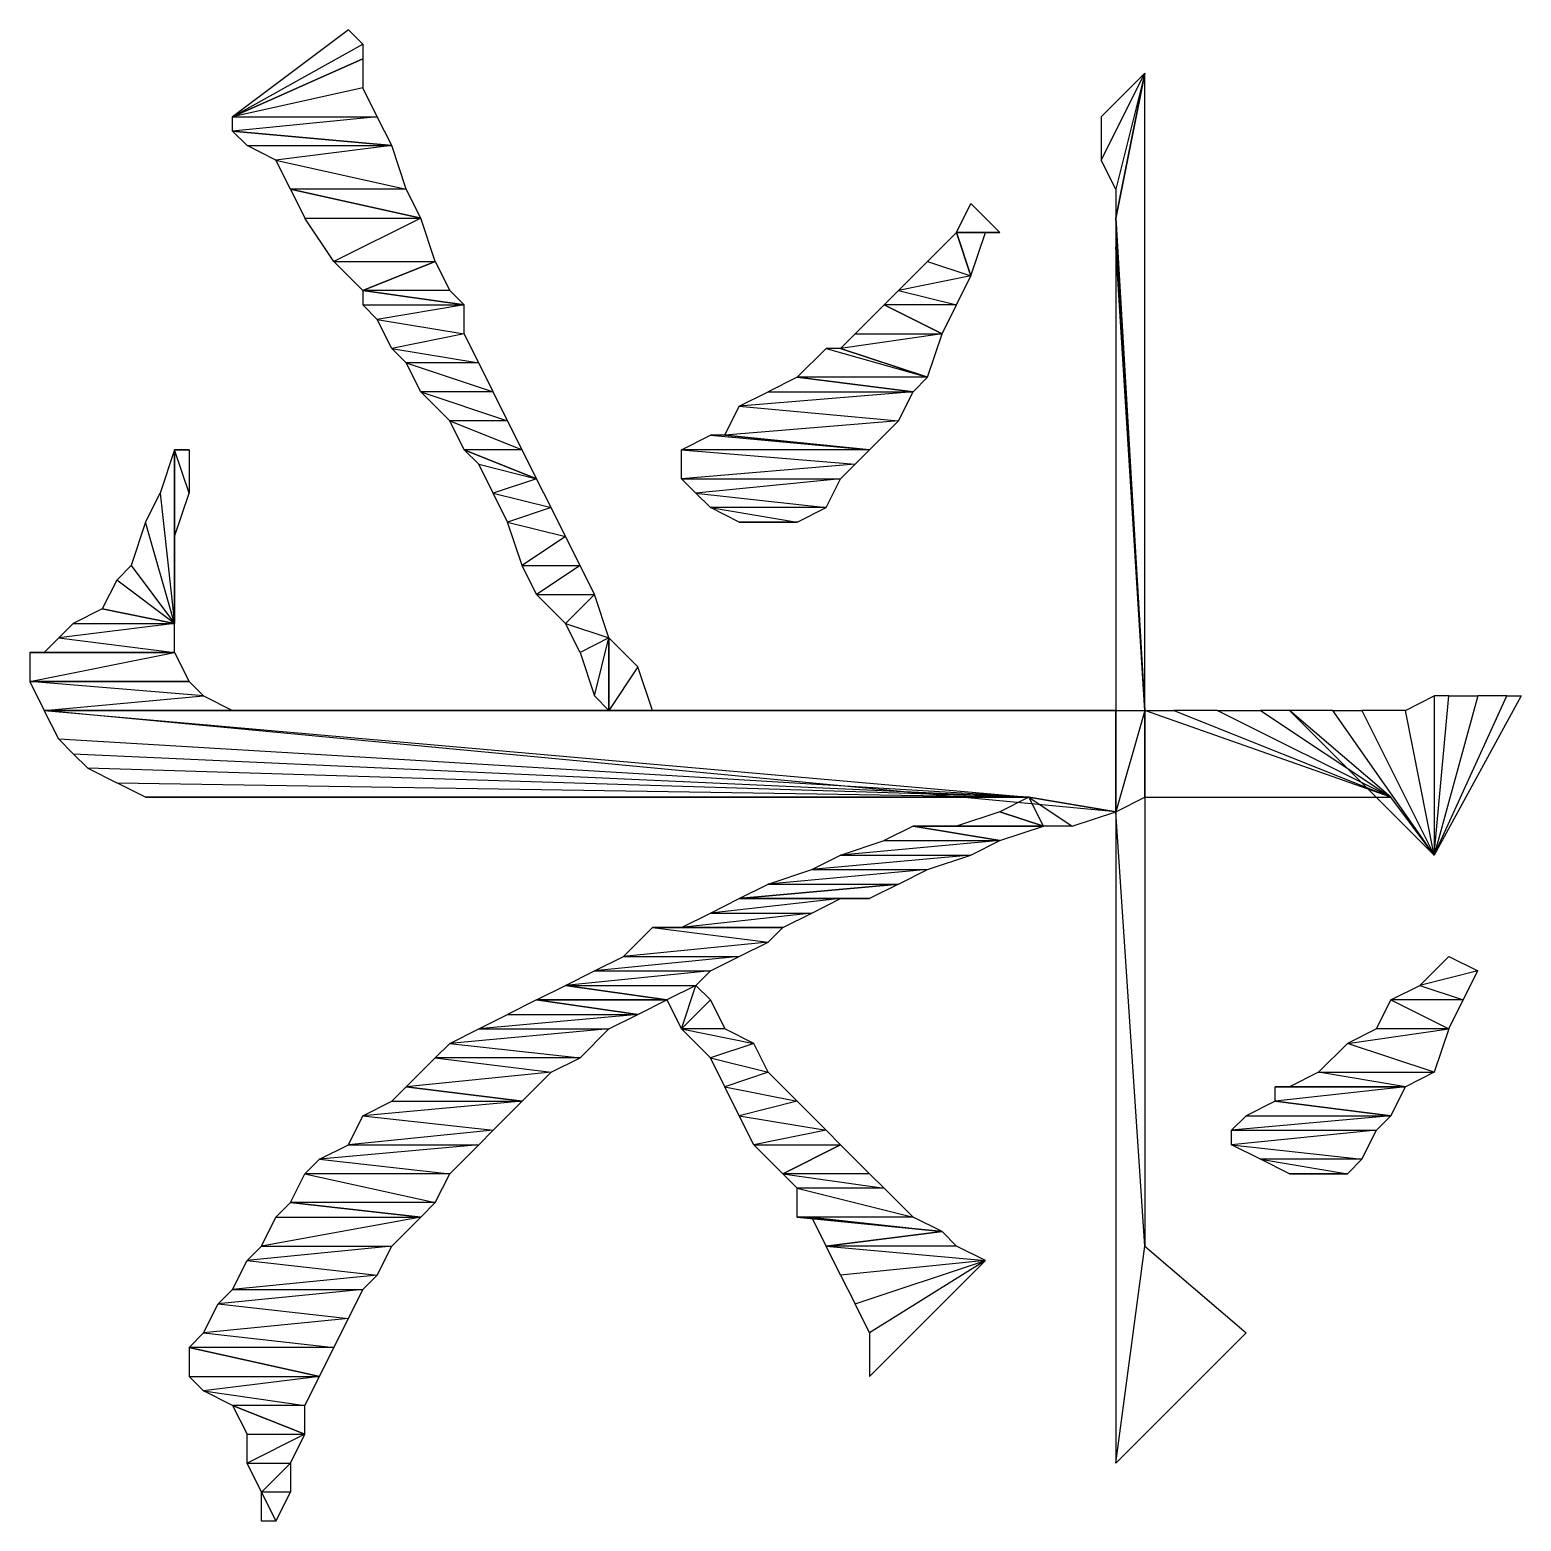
# Model space of a CAD drawing. Extents: x 0 to 7.8, y 0 to 11.
# Drawn here: x 2.0875 to 2.345, y 9.6775 to 9.935 of the extents above; entities that cross this region are included whole.
import ezdxf

# ---------------------------------------------------------------- set-up
doc = ezdxf.new("R2010")
doc.units = 0
doc.header["$MEASUREMENT"] = 0
doc.linetypes.add('AUSGEZOGEN', pattern=[0])
doc.layers.get('0').update_dxf_attribs({"linetype": 'AUSGEZOGEN'})

msp = doc.modelspace()

# ---------------------------------------------------------------- linework, layer by layer
for points in [[(2.1225, 9.92), (2.145, 9.9325), (2.145, 9.9325), (2.1425, 9.935), (2.1225, 9.92), (2.1225, 9.92)], [(2.145, 9.93), (2.1225, 9.92), (2.1225, 9.92), (2.145, 9.9325), (2.145, 9.93)], [(2.145, 9.93), (2.145, 9.925), (2.145, 9.925), (2.1225, 9.92), (2.145, 9.93)], [(2.2725, 9.92), (2.2725, 9.9125), (2.2725, 9.9125), (2.28, 9.9275), (2.2725, 9.92)], [(2.2725, 9.9125), (2.28, 9.9275), (2.28, 9.9275), (2.275, 9.9075), (2.2725, 9.9125)], [(2.28, 9.9275), (2.275, 9.9075), (2.275, 9.9075), (2.275, 9.9025), (2.28, 9.9275), (2.28, 9.9275)], [(2.28, 9.9275), (2.275, 9.9025), (2.275, 9.9025), (2.28, 9.8175), (2.28, 9.9275), (2.28, 9.9275)], [(2.145, 9.925), (2.1225, 9.92), (2.1225, 9.92), (2.1475, 9.92), (2.145, 9.925)], [(2.1225, 9.92), (2.1475, 9.92), (2.1475, 9.92), (2.1225, 9.9175), (2.1225, 9.92)], [(2.1475, 9.92), (2.1225, 9.9175), (2.1225, 9.9175), (2.15, 9.915), (2.1475, 9.92), (2.1475, 9.92)], [(2.1225, 9.9175), (2.125, 9.915), (2.125, 9.915), (2.15, 9.915), (2.1225, 9.9175)], [(2.125, 9.915), (2.15, 9.915), (2.15, 9.915), (2.13, 9.9125), (2.125, 9.915)], [(2.15, 9.915), (2.13, 9.9125), (2.13, 9.9125), (2.1525, 9.9075), (2.15, 9.915)], [(2.13, 9.9125), (2.1525, 9.9075), (2.1525, 9.9075), (2.1325, 9.9075), (2.13, 9.9125)], [(2.1325, 9.9075), (2.135, 9.9025), (2.135, 9.9025), (2.155, 9.9025), (2.1325, 9.9075)], [(2.1525, 9.9075), (2.1325, 9.9075), (2.1325, 9.9075), (2.155, 9.9025), (2.1525, 9.9075), (2.1525, 9.9075)], [(2.25, 9.905), (2.255, 9.9), (2.255, 9.9), (2.2475, 9.9), (2.25, 9.905), (2.25, 9.905)], [(2.135, 9.9025), (2.155, 9.9025), (2.155, 9.9025), (2.14, 9.895), (2.135, 9.9025)], [(2.155, 9.9025), (2.14, 9.895), (2.14, 9.895), (2.1575, 9.895), (2.155, 9.9025)], [(2.275, 9.9025), (2.275, 9.8975), (2.275, 9.8975), (2.28, 9.8175), (2.275, 9.9025)], [(2.2475, 9.9), (2.2425, 9.895), (2.2425, 9.895), (2.25, 9.8925), (2.2475, 9.9)], [(2.255, 9.9), (2.2525, 9.9), (2.2525, 9.9), (2.2475, 9.9), (2.255, 9.9)], [(2.2525, 9.9), (2.2475, 9.9), (2.2475, 9.9), (2.25, 9.8925), (2.2525, 9.9), (2.2525, 9.9)], [(2.275, 9.8975), (2.275, 9.8175), (2.275, 9.8175), (2.28, 9.8175), (2.275, 9.8975)], [(2.275, 9.8975), (2.28, 9.8175), (2.28, 9.8175), (2.275, 9.8975), (2.275, 9.8975), (2.275, 9.8975)], [(2.14, 9.895), (2.1575, 9.895), (2.1575, 9.895), (2.145, 9.89), (2.14, 9.895)], [(2.1575, 9.895), (2.16, 9.89), (2.16, 9.89), (2.145, 9.89), (2.1575, 9.895)], [(2.1575, 9.895), (2.145, 9.89), (2.145, 9.89), (2.1575, 9.895), (2.1575, 9.895), (2.1575, 9.895)], [(2.2425, 9.895), (2.25, 9.8925), (2.25, 9.8925), (2.2375, 9.89), (2.2425, 9.895)], [(2.25, 9.8925), (2.2375, 9.89), (2.2375, 9.89), (2.2475, 9.8875), (2.25, 9.8925)], [(2.145, 9.89), (2.145, 9.8875), (2.145, 9.8875), (2.1625, 9.8875), (2.145, 9.89)], [(2.16, 9.89), (2.145, 9.89), (2.145, 9.89), (2.1625, 9.8875), (2.16, 9.89), (2.16, 9.89)], [(2.2375, 9.89), (2.2475, 9.8875), (2.2475, 9.8875), (2.235, 9.8875), (2.2375, 9.89)], [(2.145, 9.8875), (2.1625, 9.8875), (2.1625, 9.8875), (2.1475, 9.885), (2.145, 9.8875)], [(2.1625, 9.8875), (2.1475, 9.885), (2.1475, 9.885), (2.1625, 9.8825), (2.1625, 9.8875)], [(2.235, 9.8875), (2.23, 9.8825), (2.23, 9.8825), (2.245, 9.8825), (2.235, 9.8875)], [(2.2475, 9.8875), (2.235, 9.8875), (2.235, 9.8875), (2.245, 9.8825), (2.2475, 9.8875), (2.2475, 9.8875)], [(2.1475, 9.885), (2.1625, 9.8825), (2.1625, 9.8825), (2.15, 9.88), (2.1475, 9.885)], [(2.1625, 9.8825), (2.15, 9.88), (2.15, 9.88), (2.165, 9.8775), (2.1625, 9.8825)], [(2.23, 9.8825), (2.245, 9.8825), (2.245, 9.8825), (2.2275, 9.88), (2.23, 9.8825)], [(2.245, 9.8825), (2.2275, 9.88), (2.2275, 9.88), (2.2425, 9.875), (2.245, 9.8825), (2.245, 9.8825)], [(2.15, 9.88), (2.165, 9.8775), (2.165, 9.8775), (2.1525, 9.8775), (2.15, 9.88)], [(2.225, 9.88), (2.2425, 9.875), (2.2425, 9.875), (2.22, 9.875), (2.225, 9.88)], [(2.2275, 9.88), (2.225, 9.88), (2.225, 9.88), (2.2425, 9.875), (2.2275, 9.88)], [(2.165, 9.8775), (2.1525, 9.8775), (2.1525, 9.8775), (2.1675, 9.8725), (2.165, 9.8775)], [(2.1525, 9.8775), (2.1675, 9.8725), (2.1675, 9.8725), (2.155, 9.8725), (2.1525, 9.8775)], [(2.22, 9.875), (2.215, 9.8725), (2.215, 9.8725), (2.24, 9.8725), (2.22, 9.875)], [(2.2425, 9.875), (2.22, 9.875), (2.22, 9.875), (2.24, 9.8725), (2.2425, 9.875), (2.2425, 9.875)], [(2.1675, 9.8725), (2.155, 9.8725), (2.155, 9.8725), (2.17, 9.8675), (2.1675, 9.8725)], [(2.155, 9.8725), (2.17, 9.8675), (2.17, 9.8675), (2.16, 9.8675), (2.155, 9.8725)], [(2.21, 9.87), (2.2375, 9.8675), (2.2375, 9.8675), (2.2075, 9.865), (2.21, 9.87)], [(2.215, 9.8725), (2.24, 9.8725), (2.24, 9.8725), (2.21, 9.87), (2.215, 9.8725)], [(2.24, 9.8725), (2.21, 9.87), (2.21, 9.87), (2.2375, 9.8675), (2.24, 9.8725)], [(2.17, 9.8675), (2.16, 9.8675), (2.16, 9.8675), (2.1725, 9.8625), (2.17, 9.8675)], [(2.16, 9.8675), (2.1725, 9.8625), (2.1725, 9.8625), (2.1625, 9.8625), (2.16, 9.8675)], [(2.2375, 9.8675), (2.2075, 9.865), (2.2075, 9.865), (2.2325, 9.8625), (2.2375, 9.8675), (2.2375, 9.8675)], [(2.205, 9.865), (2.2325, 9.8625), (2.2325, 9.8625), (2.2, 9.8625), (2.205, 9.865)], [(2.2075, 9.865), (2.205, 9.865), (2.205, 9.865), (2.2325, 9.8625), (2.2075, 9.865)], [(2.1125, 9.8625), (2.11, 9.855), (2.11, 9.855), (2.1125, 9.8325), (2.1125, 9.8625), (2.1125, 9.8625)], [(2.115, 9.8625), (2.115, 9.855), (2.115, 9.855), (2.1125, 9.8625), (2.115, 9.8625)], [(2.115, 9.855), (2.1125, 9.8625), (2.1125, 9.8625), (2.1125, 9.8475), (2.115, 9.855)], [(2.1125, 9.8625), (2.1125, 9.8475), (2.1125, 9.8475), (2.1125, 9.8425), (2.1125, 9.8625), (2.1125, 9.8625)], [(2.1125, 9.8425), (2.1125, 9.8375), (2.1125, 9.8375), (2.1125, 9.8625), (2.1125, 9.8425)], [(2.1125, 9.8375), (2.1125, 9.8625), (2.1125, 9.8625), (2.1125, 9.8325), (2.1125, 9.8375), (2.1125, 9.8375)], [(2.115, 9.8625), (2.1125, 9.8625), (2.1125, 9.8625), (2.115, 9.8625), (2.115, 9.8625), (2.115, 9.8625)], [(2.1625, 9.8625), (2.165, 9.86), (2.165, 9.86), (2.175, 9.8575), (2.1625, 9.8625)], [(2.1725, 9.8625), (2.1625, 9.8625), (2.1625, 9.8625), (2.175, 9.8575), (2.1725, 9.8625), (2.1725, 9.8625)], [(2.2325, 9.8625), (2.2, 9.8625), (2.2, 9.8625), (2.23, 9.86), (2.2325, 9.8625)], [(2.2, 9.8625), (2.23, 9.86), (2.23, 9.86), (2.2, 9.8575), (2.2, 9.8625)], [(2.165, 9.86), (2.175, 9.8575), (2.175, 9.8575), (2.1675, 9.855), (2.165, 9.86)], [(2.23, 9.86), (2.2, 9.8575), (2.2, 9.8575), (2.2275, 9.8575), (2.23, 9.86)], [(2.175, 9.8575), (2.1675, 9.855), (2.1675, 9.855), (2.1775, 9.8525), (2.175, 9.8575)], [(2.2, 9.8575), (2.2275, 9.8575), (2.2275, 9.8575), (2.2025, 9.855), (2.2, 9.8575)], [(2.2275, 9.8575), (2.2025, 9.855), (2.2025, 9.855), (2.225, 9.8525), (2.2275, 9.8575)], [(2.1125, 9.8325), (2.1075, 9.85), (2.1075, 9.85), (2.11, 9.855), (2.1125, 9.8325), (2.1125, 9.8325)], [(2.1675, 9.855), (2.1775, 9.8525), (2.1775, 9.8525), (2.17, 9.85), (2.1675, 9.855)], [(2.2025, 9.855), (2.225, 9.8525), (2.225, 9.8525), (2.205, 9.8525), (2.2025, 9.855)], [(2.1775, 9.8525), (2.17, 9.85), (2.17, 9.85), (2.18, 9.8475), (2.1775, 9.8525)], [(2.225, 9.8525), (2.205, 9.8525), (2.205, 9.8525), (2.22, 9.85), (2.225, 9.8525)], [(2.205, 9.8525), (2.22, 9.85), (2.22, 9.85), (2.21, 9.85), (2.205, 9.8525)], [(2.105, 9.8425), (2.1125, 9.8325), (2.1125, 9.8325), (2.1075, 9.85), (2.105, 9.8425)], [(2.17, 9.85), (2.18, 9.8475), (2.18, 9.8475), (2.1725, 9.8425), (2.17, 9.85)], [(2.22, 9.85), (2.21, 9.85), (2.21, 9.85), (2.215, 9.85), (2.22, 9.85), (2.22, 9.85)], [(2.18, 9.8475), (2.1725, 9.8425), (2.1725, 9.8425), (2.1825, 9.8425), (2.18, 9.8475)], [(2.1125, 9.8325), (2.1025, 9.84), (2.1025, 9.84), (2.105, 9.8425), (2.1125, 9.8325), (2.1125, 9.8325)], [(2.1725, 9.8425), (2.1825, 9.8425), (2.1825, 9.8425), (2.175, 9.8375), (2.1725, 9.8425)], [(2.1825, 9.8425), (2.175, 9.8375), (2.175, 9.8375), (2.185, 9.8375), (2.1825, 9.8425)], [(2.1, 9.835), (2.1125, 9.8325), (2.1125, 9.8325), (2.1025, 9.84), (2.1, 9.835)], [(2.175, 9.8375), (2.185, 9.8375), (2.185, 9.8375), (2.18, 9.8325), (2.175, 9.8375)], [(2.185, 9.8375), (2.18, 9.8325), (2.18, 9.8325), (2.1875, 9.83), (2.185, 9.8375)], [(2.1, 9.835), (2.095, 9.8325), (2.095, 9.8325), (2.1125, 9.8325), (2.1, 9.835)], [(2.095, 9.8325), (2.1125, 9.8325), (2.1125, 9.8325), (2.0925, 9.83), (2.095, 9.8325)], [(2.1125, 9.8325), (2.0925, 9.83), (2.0925, 9.83), (2.1125, 9.8275), (2.1125, 9.8325), (2.1125, 9.8325)], [(2.18, 9.8325), (2.1875, 9.83), (2.1875, 9.83), (2.1825, 9.8275), (2.18, 9.8325), (2.18, 9.8325)], [(2.1125, 9.8275), (2.09, 9.8275), (2.09, 9.8275), (2.0925, 9.83), (2.1125, 9.8275), (2.1125, 9.8275)], [(2.1825, 9.8275), (2.185, 9.82), (2.185, 9.82), (2.1875, 9.83), (2.1825, 9.8275)], [(2.185, 9.82), (2.1875, 9.83), (2.1875, 9.83), (2.1875, 9.8175), (2.185, 9.82), (2.185, 9.82)], [(2.1875, 9.83), (2.1925, 9.825), (2.1925, 9.825), (2.1875, 9.8175), (2.1875, 9.83), (2.1875, 9.83)], [(2.115, 9.8225), (2.0875, 9.8225), (2.0875, 9.8225), (2.1125, 9.8275), (2.115, 9.8225)], [(2.0875, 9.8225), (2.1125, 9.8275), (2.1125, 9.8275), (2.0875, 9.8275), (2.0875, 9.8225)], [(2.1125, 9.8275), (2.0875, 9.8275), (2.0875, 9.8275), (2.1125, 9.8275), (2.1125, 9.8275)], [(2.0875, 9.8275), (2.1125, 9.8275), (2.1125, 9.8275), (2.09, 9.8275), (2.0875, 9.8275)], [(2.1925, 9.825), (2.1875, 9.8175), (2.1875, 9.8175), (2.195, 9.8175), (2.1925, 9.825), (2.1925, 9.825)], [(2.09, 9.8175), (2.1175, 9.82), (2.1175, 9.82), (2.0875, 9.8225), (2.09, 9.8175)], [(2.1175, 9.82), (2.0875, 9.8225), (2.0875, 9.8225), (2.115, 9.8225), (2.1175, 9.82), (2.1175, 9.82)], [(2.1225, 9.8175), (2.09, 9.8175), (2.09, 9.8175), (2.1175, 9.82), (2.1225, 9.8175)], [(2.33, 9.7925), (2.325, 9.8175), (2.325, 9.8175), (2.33, 9.82), (2.33, 9.7925), (2.33, 9.7925)], [(2.33, 9.82), (2.33, 9.7925), (2.33, 9.7925), (2.3325, 9.82), (2.33, 9.82)], [(2.33, 9.7925), (2.3325, 9.82), (2.3325, 9.82), (2.3375, 9.82), (2.33, 9.7925), (2.33, 9.7925)], [(2.3375, 9.82), (2.33, 9.7925), (2.33, 9.7925), (2.3425, 9.82), (2.3375, 9.82)], [(2.33, 9.7925), (2.3425, 9.82), (2.3425, 9.82), (2.345, 9.82), (2.33, 9.7925), (2.33, 9.7925)], [(2.26, 9.8025), (2.0925, 9.8125), (2.0925, 9.8125), (2.09, 9.8175), (2.26, 9.8025), (2.26, 9.8025)], [(2.26, 9.8025), (2.275, 9.8), (2.275, 9.8), (2.09, 9.8175), (2.26, 9.8025)], [(2.275, 9.8), (2.09, 9.8175), (2.09, 9.8175), (2.275, 9.8175), (2.275, 9.8), (2.275, 9.8)], [(2.195, 9.8175), (2.275, 9.8175), (2.275, 9.8175), (2.09, 9.8175), (2.195, 9.8175), (2.195, 9.8175)], [(2.1225, 9.8175), (2.195, 9.8175), (2.195, 9.8175), (2.09, 9.8175), (2.1225, 9.8175), (2.1225, 9.8175)], [(2.1875, 9.8175), (2.1225, 9.8175), (2.1225, 9.8175), (2.195, 9.8175), (2.1875, 9.8175)], [(2.275, 9.8175), (2.195, 9.8175), (2.195, 9.8175), (2.275, 9.8175), (2.275, 9.8175)], [(2.275, 9.8), (2.28, 9.8025), (2.28, 9.8025), (2.28, 9.8175), (2.275, 9.8), (2.275, 9.8)], [(2.275, 9.8175), (2.28, 9.8175), (2.28, 9.8175), (2.275, 9.8), (2.275, 9.8175), (2.275, 9.8175)], [(2.28, 9.8025), (2.3225, 9.8025), (2.3225, 9.8025), (2.28, 9.8175), (2.28, 9.8025)], [(2.3225, 9.8025), (2.28, 9.8175), (2.28, 9.8175), (2.285, 9.8175), (2.3225, 9.8025), (2.3225, 9.8025)], [(2.285, 9.8175), (2.3225, 9.8025), (2.3225, 9.8025), (2.2925, 9.8175), (2.285, 9.8175)], [(2.3225, 9.8025), (2.2925, 9.8175), (2.2925, 9.8175), (2.3, 9.8175), (2.3225, 9.8025), (2.3225, 9.8025)], [(2.3, 9.8175), (2.3225, 9.8025), (2.3225, 9.8025), (2.305, 9.8175), (2.3, 9.8175)], [(2.3225, 9.8025), (2.305, 9.8175), (2.305, 9.8175), (2.33, 9.7925), (2.3225, 9.8025)], [(2.305, 9.8175), (2.33, 9.7925), (2.33, 9.7925), (2.3125, 9.8175), (2.305, 9.8175)], [(2.33, 9.7925), (2.3125, 9.8175), (2.3125, 9.8175), (2.3175, 9.8175), (2.33, 9.7925), (2.33, 9.7925)], [(2.3175, 9.8175), (2.33, 9.7925), (2.33, 9.7925), (2.325, 9.8175), (2.3175, 9.8175)], [(2.095, 9.81), (2.26, 9.8025), (2.26, 9.8025), (2.0925, 9.8125), (2.095, 9.81)], [(2.26, 9.8025), (2.0975, 9.8075), (2.0975, 9.8075), (2.095, 9.81), (2.26, 9.8025), (2.26, 9.8025)], [(2.1025, 9.805), (2.26, 9.8025), (2.26, 9.8025), (2.0975, 9.8075), (2.1025, 9.805)], [(2.26, 9.8025), (2.1075, 9.8025), (2.1075, 9.8025), (2.1025, 9.805), (2.26, 9.8025), (2.26, 9.8025)], [(2.1125, 9.8025), (2.26, 9.8025), (2.26, 9.8025), (2.1075, 9.8025), (2.1125, 9.8025)], [(2.26, 9.8025), (2.1225, 9.8025), (2.1225, 9.8025), (2.1125, 9.8025), (2.26, 9.8025)], [(2.1225, 9.8025), (2.1125, 9.8025), (2.1125, 9.8025), (2.1175, 9.8025), (2.1225, 9.8025), (2.1225, 9.8025)], [(2.26, 9.8025), (2.255, 9.8), (2.255, 9.8), (2.2625, 9.7975), (2.26, 9.8025), (2.26, 9.8025)], [(2.275, 9.8), (2.275, 9.8), (2.275, 9.8), (2.26, 9.8025), (2.275, 9.8)], [(2.275, 9.8), (2.26, 9.8025), (2.26, 9.8025), (2.2675, 9.7975), (2.275, 9.8)], [(2.26, 9.8025), (2.2675, 9.7975), (2.2675, 9.7975), (2.2625, 9.7975), (2.26, 9.8025), (2.26, 9.8025)], [(2.28, 9.725), (2.275, 9.8), (2.275, 9.8), (2.28, 9.8025), (2.28, 9.725)], [(2.255, 9.8), (2.2475, 9.7975), (2.2475, 9.7975), (2.2625, 9.7975), (2.255, 9.8)], [(2.275, 9.6875), (2.28, 9.725), (2.28, 9.725), (2.275, 9.8), (2.275, 9.6875)], [(2.24, 9.7975), (2.235, 9.795), (2.235, 9.795), (2.255, 9.795), (2.24, 9.7975)], [(2.2475, 9.7975), (2.2625, 9.7975), (2.2625, 9.7975), (2.24, 9.7975), (2.2475, 9.7975)], [(2.2625, 9.7975), (2.24, 9.7975), (2.24, 9.7975), (2.255, 9.795), (2.2625, 9.7975), (2.2625, 9.7975)], [(2.235, 9.795), (2.255, 9.795), (2.255, 9.795), (2.2275, 9.7925), (2.235, 9.795)], [(2.255, 9.795), (2.2275, 9.7925), (2.2275, 9.7925), (2.25, 9.7925), (2.255, 9.795)], [(2.2275, 9.7925), (2.25, 9.7925), (2.25, 9.7925), (2.2225, 9.79), (2.2275, 9.7925)], [(2.25, 9.7925), (2.2225, 9.79), (2.2225, 9.79), (2.2425, 9.79), (2.25, 9.7925)], [(2.2225, 9.79), (2.2425, 9.79), (2.2425, 9.79), (2.215, 9.7875), (2.2225, 9.79)], [(2.2425, 9.79), (2.215, 9.7875), (2.215, 9.7875), (2.2375, 9.7875), (2.2425, 9.79)], [(2.21, 9.785), (2.2275, 9.785), (2.2275, 9.785), (2.205, 9.7825), (2.21, 9.785)], [(2.2275, 9.785), (2.205, 9.7825), (2.205, 9.7825), (2.2225, 9.7825), (2.2275, 9.785)], [(2.2375, 9.7875), (2.2325, 9.785), (2.2325, 9.785), (2.21, 9.785), (2.2375, 9.7875)], [(2.215, 9.7875), (2.2375, 9.7875), (2.2375, 9.7875), (2.21, 9.785), (2.215, 9.7875), (2.215, 9.7875)], [(2.2325, 9.785), (2.21, 9.785), (2.21, 9.785), (2.2275, 9.785), (2.2325, 9.785)], [(2.205, 9.7825), (2.2225, 9.7825), (2.2225, 9.7825), (2.2, 9.78), (2.205, 9.7825)], [(2.2225, 9.7825), (2.2, 9.78), (2.2, 9.78), (2.2175, 9.78), (2.2225, 9.7825)], [(2.195, 9.78), (2.215, 9.7775), (2.215, 9.7775), (2.19, 9.775), (2.195, 9.78)], [(2.2, 9.78), (2.2175, 9.78), (2.2175, 9.78), (2.195, 9.78), (2.2, 9.78)], [(2.2175, 9.78), (2.195, 9.78), (2.195, 9.78), (2.215, 9.7775), (2.2175, 9.78)], [(2.215, 9.7775), (2.19, 9.775), (2.19, 9.775), (2.21, 9.775), (2.215, 9.7775)], [(2.19, 9.775), (2.21, 9.775), (2.21, 9.775), (2.185, 9.7725), (2.19, 9.775)], [(2.21, 9.775), (2.185, 9.7725), (2.185, 9.7725), (2.205, 9.7725), (2.21, 9.775)], [(2.3325, 9.775), (2.3375, 9.7725), (2.3375, 9.7725), (2.3275, 9.77), (2.3325, 9.775)], [(2.185, 9.7725), (2.205, 9.7725), (2.205, 9.7725), (2.18, 9.77), (2.185, 9.7725)], [(2.205, 9.7725), (2.18, 9.77), (2.18, 9.77), (2.2025, 9.77), (2.205, 9.7725), (2.205, 9.7725)], [(2.3375, 9.7725), (2.3275, 9.77), (2.3275, 9.77), (2.335, 9.7675), (2.3375, 9.7725)], [(2.18, 9.77), (2.1975, 9.7675), (2.1975, 9.7675), (2.175, 9.7675), (2.18, 9.77), (2.18, 9.77)], [(2.18, 9.77), (2.2025, 9.77), (2.2025, 9.77), (2.1975, 9.7675), (2.18, 9.77)], [(2.2025, 9.77), (2.1975, 9.7675), (2.1975, 9.7675), (2.2, 9.7625), (2.2025, 9.77), (2.2025, 9.77)], [(2.2025, 9.77), (2.205, 9.7675), (2.205, 9.7675), (2.2, 9.7625), (2.2025, 9.77), (2.2025, 9.77)], [(2.3275, 9.77), (2.335, 9.7675), (2.335, 9.7675), (2.3225, 9.7675), (2.3275, 9.77)], [(2.175, 9.7675), (2.17, 9.765), (2.17, 9.765), (2.1925, 9.765), (2.175, 9.7675)], [(2.1975, 9.7675), (2.1975, 9.7675), (2.1975, 9.7675), (2.175, 9.7675), (2.1975, 9.7675)], [(2.1975, 9.7675), (2.175, 9.7675), (2.175, 9.7675), (2.1925, 9.765), (2.1975, 9.7675), (2.1975, 9.7675)], [(2.205, 9.7675), (2.2075, 9.7625), (2.2075, 9.7625), (2.2, 9.7625), (2.205, 9.7675)], [(2.3325, 9.7625), (2.32, 9.7625), (2.32, 9.7625), (2.3225, 9.7675), (2.3325, 9.7625), (2.3325, 9.7625)], [(2.335, 9.7675), (2.3225, 9.7675), (2.3225, 9.7675), (2.3325, 9.7625), (2.335, 9.7675), (2.335, 9.7675)], [(2.17, 9.765), (2.1925, 9.765), (2.1925, 9.765), (2.165, 9.7625), (2.17, 9.765)], [(2.1925, 9.765), (2.165, 9.7625), (2.165, 9.7625), (2.1875, 9.7625), (2.1925, 9.765)], [(2.165, 9.7625), (2.1875, 9.7625), (2.1875, 9.7625), (2.16, 9.76), (2.165, 9.7625)], [(2.1875, 9.7625), (2.16, 9.76), (2.16, 9.76), (2.1825, 9.7575), (2.1875, 9.7625)], [(2.2075, 9.7625), (2.2, 9.7625), (2.2, 9.7625), (2.2125, 9.76), (2.2075, 9.7625)], [(2.2, 9.7625), (2.2125, 9.76), (2.2125, 9.76), (2.205, 9.7575), (2.2, 9.7625)], [(2.33, 9.755), (2.315, 9.76), (2.315, 9.76), (2.3325, 9.7625), (2.33, 9.755)], [(2.315, 9.76), (2.3325, 9.7625), (2.3325, 9.7625), (2.32, 9.7625), (2.315, 9.76)], [(2.16, 9.76), (2.1825, 9.7575), (2.1825, 9.7575), (2.1575, 9.7575), (2.16, 9.76)], [(2.2125, 9.76), (2.205, 9.7575), (2.205, 9.7575), (2.215, 9.755), (2.2125, 9.76)], [(2.31, 9.755), (2.33, 9.755), (2.33, 9.755), (2.315, 9.76), (2.31, 9.755)], [(2.1575, 9.7575), (2.1775, 9.755), (2.1775, 9.755), (2.1525, 9.7525), (2.1575, 9.7575)], [(2.1825, 9.7575), (2.1575, 9.7575), (2.1575, 9.7575), (2.1775, 9.755), (2.1825, 9.7575)], [(2.205, 9.7575), (2.215, 9.755), (2.215, 9.755), (2.2075, 9.7525), (2.205, 9.7575)], [(2.1775, 9.755), (2.1525, 9.7525), (2.1525, 9.7525), (2.1725, 9.75), (2.1775, 9.755), (2.1775, 9.755)], [(2.215, 9.755), (2.2075, 9.7525), (2.2075, 9.7525), (2.22, 9.75), (2.215, 9.755)], [(2.305, 9.7525), (2.325, 9.7525), (2.325, 9.7525), (2.31, 9.755), (2.305, 9.7525)], [(2.325, 9.7525), (2.31, 9.755), (2.31, 9.755), (2.33, 9.755), (2.325, 9.7525)], [(2.1525, 9.7525), (2.15, 9.75), (2.15, 9.75), (2.1725, 9.75), (2.1525, 9.7525)], [(2.2075, 9.7525), (2.22, 9.75), (2.22, 9.75), (2.21, 9.7475), (2.2075, 9.7525)], [(2.305, 9.7525), (2.3025, 9.7525), (2.3025, 9.7525), (2.325, 9.7525), (2.305, 9.7525)], [(2.3025, 9.7525), (2.325, 9.7525), (2.325, 9.7525), (2.3025, 9.75), (2.3025, 9.7525)], [(2.325, 9.7525), (2.3025, 9.75), (2.3025, 9.75), (2.3225, 9.7475), (2.325, 9.7525), (2.325, 9.7525)], [(2.15, 9.75), (2.1725, 9.75), (2.1725, 9.75), (2.145, 9.7475), (2.15, 9.75)], [(2.1725, 9.75), (2.145, 9.7475), (2.145, 9.7475), (2.1675, 9.745), (2.1725, 9.75)], [(2.22, 9.75), (2.21, 9.7475), (2.21, 9.7475), (2.225, 9.745), (2.22, 9.75)], [(2.3025, 9.75), (2.2975, 9.7475), (2.2975, 9.7475), (2.3225, 9.7475), (2.3025, 9.75)], [(2.145, 9.7475), (2.1675, 9.745), (2.1675, 9.745), (2.1425, 9.7425), (2.145, 9.7475)], [(2.21, 9.7475), (2.225, 9.745), (2.225, 9.745), (2.2125, 9.7425), (2.21, 9.7475)], [(2.2975, 9.7475), (2.3225, 9.7475), (2.3225, 9.7475), (2.295, 9.745), (2.2975, 9.7475)], [(2.3225, 9.7475), (2.295, 9.745), (2.295, 9.745), (2.32, 9.745), (2.3225, 9.7475)], [(2.1675, 9.745), (2.1425, 9.7425), (2.1425, 9.7425), (2.165, 9.7425), (2.1675, 9.745)], [(2.225, 9.745), (2.2125, 9.7425), (2.2125, 9.7425), (2.2275, 9.7425), (2.225, 9.745)], [(2.295, 9.745), (2.32, 9.745), (2.32, 9.745), (2.295, 9.7425), (2.295, 9.745)], [(2.32, 9.745), (2.295, 9.7425), (2.295, 9.7425), (2.3175, 9.74), (2.32, 9.745)], [(2.1425, 9.7425), (2.165, 9.7425), (2.165, 9.7425), (2.1375, 9.74), (2.1425, 9.7425)], [(2.165, 9.7425), (2.1375, 9.74), (2.1375, 9.74), (2.16, 9.7375), (2.165, 9.7425)], [(2.2125, 9.7425), (2.2275, 9.7425), (2.2275, 9.7425), (2.2175, 9.7375), (2.2125, 9.7425), (2.2125, 9.7425)], [(2.2275, 9.7425), (2.2325, 9.7375), (2.2325, 9.7375), (2.2175, 9.7375), (2.2275, 9.7425)], [(2.295, 9.7425), (2.3175, 9.74), (2.3175, 9.74), (2.3, 9.74), (2.295, 9.7425)], [(2.1375, 9.74), (2.16, 9.7375), (2.16, 9.7375), (2.135, 9.7375), (2.1375, 9.74)], [(2.3175, 9.74), (2.3, 9.74), (2.3, 9.74), (2.315, 9.7375), (2.3175, 9.74)], [(2.3, 9.74), (2.315, 9.7375), (2.315, 9.7375), (2.305, 9.7375), (2.3, 9.74)], [(2.135, 9.7375), (2.1575, 9.7325), (2.1575, 9.7325), (2.1325, 9.7325), (2.135, 9.7375)], [(2.16, 9.7375), (2.135, 9.7375), (2.135, 9.7375), (2.1575, 9.7325), (2.16, 9.7375)], [(2.2325, 9.7375), (2.2175, 9.7375), (2.2175, 9.7375), (2.235, 9.735), (2.2325, 9.7375)], [(2.2175, 9.7375), (2.235, 9.735), (2.235, 9.735), (2.22, 9.735), (2.2175, 9.7375)], [(2.315, 9.7375), (2.305, 9.7375), (2.305, 9.7375), (2.31, 9.7375), (2.315, 9.7375), (2.315, 9.7375)], [(2.235, 9.735), (2.22, 9.735), (2.22, 9.735), (2.24, 9.73), (2.235, 9.735)], [(2.22, 9.735), (2.24, 9.73), (2.24, 9.73), (2.22, 9.73), (2.22, 9.735)], [(2.1325, 9.7325), (2.13, 9.73), (2.13, 9.73), (2.155, 9.73), (2.1325, 9.7325)], [(2.1575, 9.7325), (2.1325, 9.7325), (2.1325, 9.7325), (2.155, 9.73), (2.1575, 9.7325), (2.1575, 9.7325)], [(2.13, 9.73), (2.155, 9.73), (2.155, 9.73), (2.1275, 9.725), (2.13, 9.73)], [(2.155, 9.73), (2.1275, 9.725), (2.1275, 9.725), (2.15, 9.725), (2.155, 9.73)], [(2.22, 9.73), (2.2225, 9.73), (2.2225, 9.73), (2.245, 9.7275), (2.22, 9.73)], [(2.24, 9.73), (2.22, 9.73), (2.22, 9.73), (2.245, 9.7275), (2.24, 9.73), (2.24, 9.73)], [(2.2225, 9.73), (2.245, 9.7275), (2.245, 9.7275), (2.225, 9.725), (2.2225, 9.73), (2.2225, 9.73)], [(2.245, 9.7275), (2.2475, 9.725), (2.2475, 9.725), (2.225, 9.725), (2.245, 9.7275)], [(2.1275, 9.725), (2.15, 9.725), (2.15, 9.725), (2.125, 9.7225), (2.1275, 9.725)], [(2.15, 9.725), (2.125, 9.7225), (2.125, 9.7225), (2.1475, 9.72), (2.15, 9.725)], [(2.2475, 9.725), (2.225, 9.725), (2.225, 9.725), (2.2525, 9.7225), (2.2475, 9.725)], [(2.225, 9.725), (2.2525, 9.7225), (2.2525, 9.7225), (2.2275, 9.72), (2.225, 9.725), (2.225, 9.725)], [(2.2975, 9.71), (2.275, 9.6875), (2.275, 9.6875), (2.28, 9.725), (2.2975, 9.71)], [(2.125, 9.7225), (2.1475, 9.72), (2.1475, 9.72), (2.1225, 9.7175), (2.125, 9.7225)], [(2.2275, 9.72), (2.23, 9.715), (2.23, 9.715), (2.2525, 9.7225), (2.2275, 9.72)], [(2.23, 9.715), (2.2525, 9.7225), (2.2525, 9.7225), (2.2325, 9.71), (2.23, 9.715)], [(2.2525, 9.7225), (2.2325, 9.71), (2.2325, 9.71), (2.2325, 9.7025), (2.2525, 9.7225), (2.2525, 9.7225)], [(2.2525, 9.7225), (2.2325, 9.7025), (2.2325, 9.7025), (2.2325, 9.7025), (2.2525, 9.7225), (2.2525, 9.7225)], [(2.1475, 9.72), (2.1225, 9.7175), (2.1225, 9.7175), (2.145, 9.7175), (2.1475, 9.72)], [(2.1225, 9.7175), (2.145, 9.7175), (2.145, 9.7175), (2.12, 9.715), (2.1225, 9.7175)], [(2.145, 9.7175), (2.12, 9.715), (2.12, 9.715), (2.1425, 9.7125), (2.145, 9.7175)], [(2.12, 9.715), (2.1425, 9.7125), (2.1425, 9.7125), (2.1175, 9.71), (2.12, 9.715)], [(2.1425, 9.7125), (2.1175, 9.71), (2.1175, 9.71), (2.14, 9.7075), (2.1425, 9.7125)], [(2.1175, 9.71), (2.14, 9.7075), (2.14, 9.7075), (2.115, 9.7075), (2.1175, 9.71)], [(2.115, 9.7075), (2.115, 9.7025), (2.115, 9.7025), (2.1375, 9.7025), (2.115, 9.7075)], [(2.14, 9.7075), (2.115, 9.7075), (2.115, 9.7075), (2.1375, 9.7025), (2.14, 9.7075), (2.14, 9.7075)], [(2.115, 9.7025), (2.1375, 9.7025), (2.1375, 9.7025), (2.1175, 9.7), (2.115, 9.7025)], [(2.1375, 9.7025), (2.1175, 9.7), (2.1175, 9.7), (2.135, 9.6975), (2.1375, 9.7025)], [(2.1175, 9.7), (2.135, 9.6975), (2.135, 9.6975), (2.1225, 9.6975), (2.1175, 9.7)], [(2.1225, 9.6975), (2.125, 9.6925), (2.125, 9.6925), (2.135, 9.6925), (2.1225, 9.6975)], [(2.135, 9.6975), (2.1225, 9.6975), (2.1225, 9.6975), (2.135, 9.6925), (2.135, 9.6975), (2.135, 9.6975)], [(2.125, 9.6925), (2.135, 9.6925), (2.135, 9.6925), (2.125, 9.6875), (2.125, 9.6925)], [(2.135, 9.6925), (2.125, 9.6875), (2.125, 9.6875), (2.1325, 9.6875), (2.135, 9.6925)], [(2.125, 9.6875), (2.1325, 9.6875), (2.1325, 9.6875), (2.1275, 9.6825), (2.125, 9.6875), (2.125, 9.6875)], [(2.1325, 9.6875), (2.1325, 9.6825), (2.1325, 9.6825), (2.1275, 9.6825), (2.1325, 9.6875)], [(2.1325, 9.6825), (2.1275, 9.6825), (2.1275, 9.6825), (2.13, 9.6775), (2.1325, 9.6825)], [(2.1275, 9.6825), (2.13, 9.6775), (2.13, 9.6775), (2.1275, 9.6775), (2.1275, 9.6825), (2.1275, 9.6825)]]:
    msp.add_lwpolyline(points)

doc.saveas('drawing.dxf')
